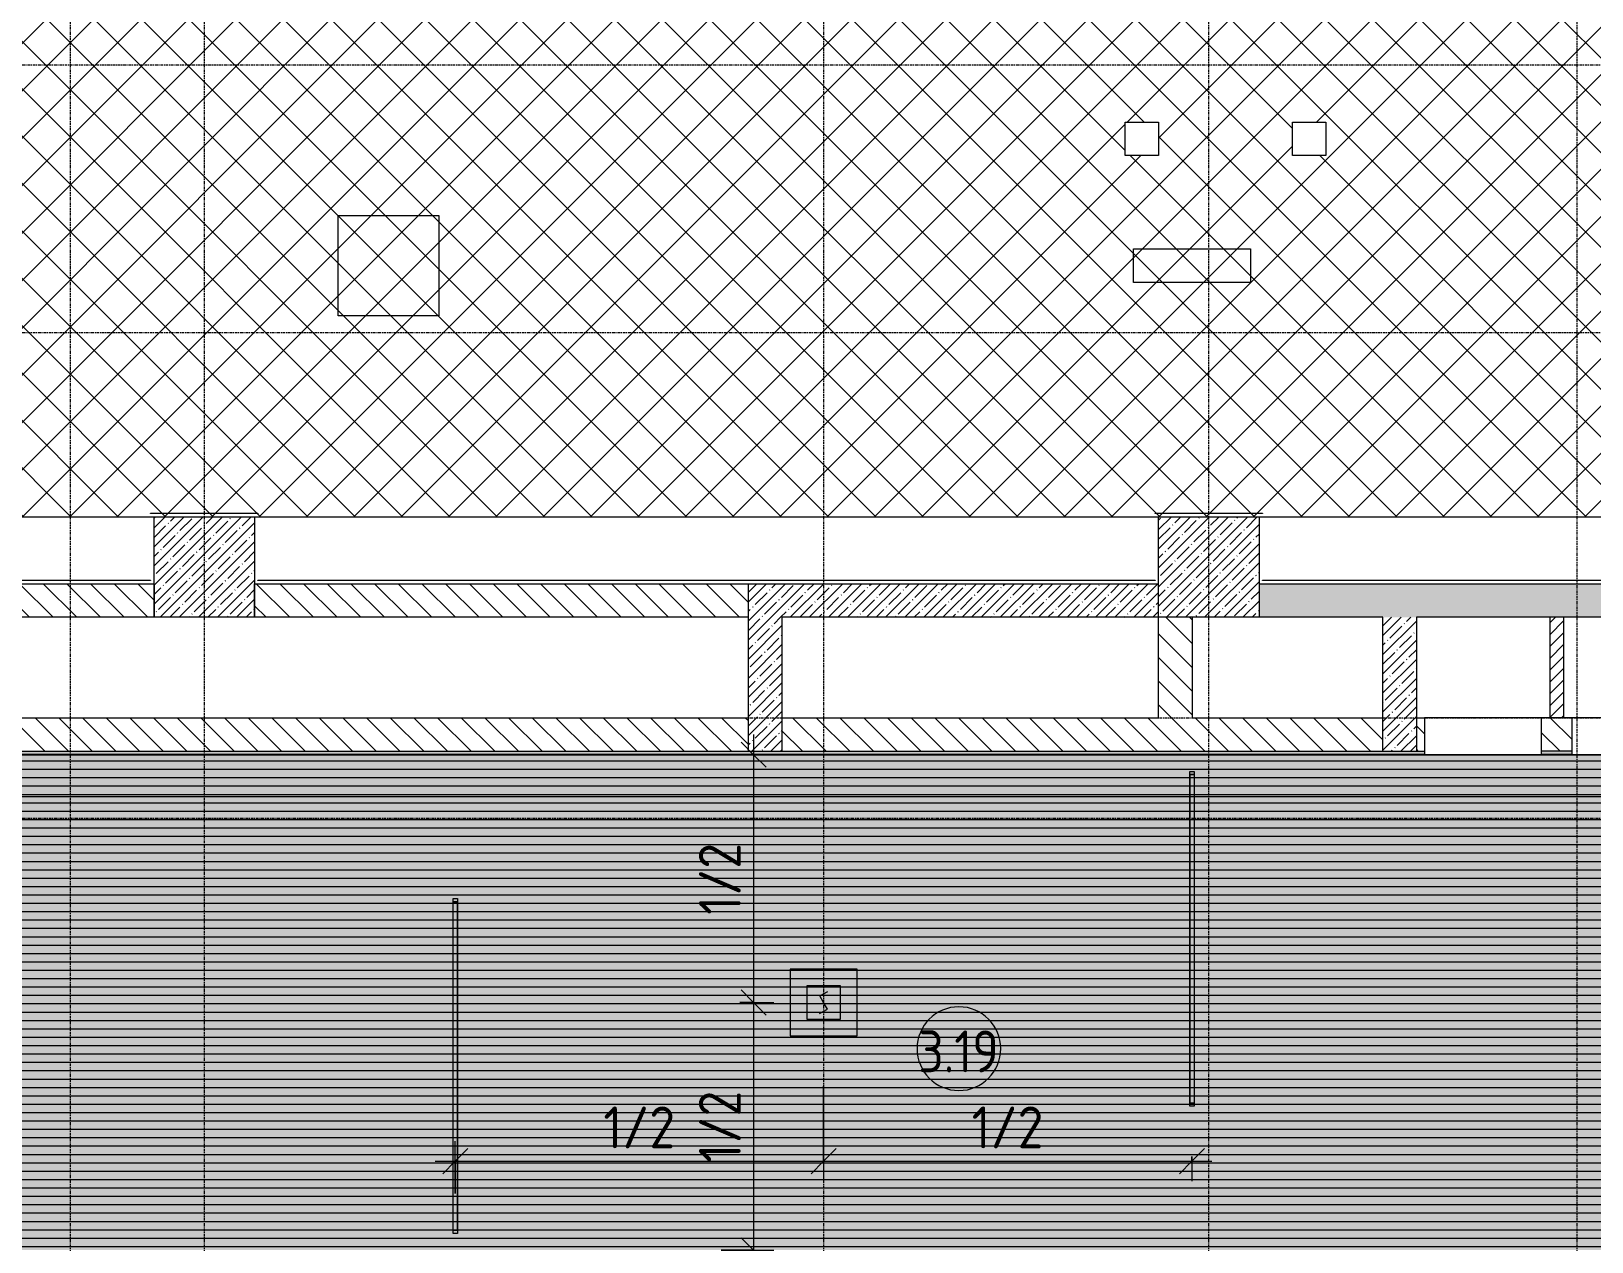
# Model space of a CAD drawing. Header units: millimetres. Extents: x 36059 to 234328, y -8553 to 29000.
# Drawn here: x 47425 to 56748, y 7971 to 15200 of the extents above; entities that cross this region are included whole.
import ezdxf

# ---------------------------------------------------------------- set-up
doc = ezdxf.new("R2010")
doc.units = ezdxf.units.MM
doc.linetypes.add('Осевая', pattern=[31.75, 6.35, -4.7625, 15.875, -4.7625])
for name, color, linetype, lineweight in [('A-ANNO-DIMS', 7, 'Continuous', 9), ('A-ANNO-DIMS-100', 7, 'Continuous', 9), ('A-AREA-IDEN', 7, 'Continuous', 9), ('A-CLNG-PATT', 7, 'Continuous', 9), ('A-WALL', 7, 'Continuous', 9), ('I-WALL', 7, 'Continuous', 9), ('Q-SPCQ', 7, 'Continuous', 9), ('S-COLS', 7, 'Continuous', 9), ('Оси-2', 7, 'Осевая', 9)]:
    doc.layers.add(name, color=color, linetype=linetype, lineweight=lineweight)
for name, color, linetype, lineweight, true_color in [('A-ANNO-NOTE', 1, 'Continuous', 9, 0xff0000), ('A-CLNG-1', 7, 'Continuous', 9, 0xeaeaea), ('A-WALL-1', 7, 'Continuous', 9, 0x3c3c3c), ('A-WALL-2', 7, 'Continuous', 9, 0x535353), ('A-WALL-FNSH-1', 7, 'Continuous', 9, 0x3c3c3c), ('E-LITE-EQPM-1', 7, 'Continuous', 9, 0xff8080), ('I-WALL-1', 7, 'Continuous', 9, 0x535353), ('Q-SPCQ-4', 1, 'Continuous', 9, 0xff0000), ('S-COLS-1', 9, 'Continuous', 9, 0x808080), ('S-COLS-2', 7, 'Continuous', 9, 0x3c3c3c)]:
    doc.layers.add(name, color=color, linetype=linetype, lineweight=lineweight, true_color=true_color)
doc.layers.add('A-CLNG-PATT-1', color=7, linetype='Continuous', lineweight=9, transparency=1)
doc.styles.add('GOST Common', font='GOST_Common.ttf', dxfattribs={"width": 0.9, "height": 250})
doc.styles.add('ISOCPEUR', font='isocpeur.ttf', dxfattribs={"width": 0.9, "height": 250})
doc.dimstyles.new('ISO-2_5_0_9К_БОЛЬШОЙ', dxfattribs={"dimscale": 304.8, "dimtxt": 248.995294, "dimasz": 0.492126, "dimexe": 0.393701, "dimexo": 0.984252, "dimgap": 0, "dimtad": 1, "dimdec": 0, "dimrnd": 10, "dimzin": 0, "dimdsep": 46, "dimtxsty": 'ISOCPEUR', "dimblk1": 'OBLIQUE', "dimblk2": 'OBLIQUE', "dimsah": 1, "dimcen": 0.09, "dimdle": 0.393701, "dimazin": 0, "dimtfac": 1, "dimtdec": 4, "dimtix": 1, "dimtmove": 0, "dimatfit": 3, "dimfxl": 1, "dimtvp": 1, "dimtolj": 1, "dimtzin": 0, "dimarcsym": 2})
pattern_1 = [(135, (0, 0), (-70.71068, -70.71068), [])]
pattern_2 = [(45, (0, 0), (-57.02463, 57.02463), []), (45, (57.025, 0), (-57.02463, 57.02463), [100.806, -20.161, 3.353, -16.808])]

# ---------------------------------------------------------------- blocks, each defined once
blk = doc.blocks.new('BSC_Колонна _Прямоугольная - 600х600-23205375-Сводный план потолка 3 этажа в осях 12-23')
at = {"layer": 'S-COLS-1'}
h = blk.add_hatch(dxfattribs=at)
h.set_pattern_fill('FP_22', color=256, style=0, pattern_type=2)
h.set_pattern_definition([(45, (-54460, -12000), (-57.02463, 57.02463), []), (45, (-54402.975, -12000), (-57.02463, 57.02463), [100.806, -20.161, 3.353, -16.808])])
h.paths.add_polyline_path([(-300, -300), (300, -300), (300, 300), (-300, 300), (-300, -150.3)])
at = {"layer": 'S-COLS-2'}
for p, q in [((-300, 300), (300, 300)), ((-300, -300), (-300, 300)), ((300, 300), (300, -300)), ((300, -300), (-300, -300))]:
    blk.add_line(p, q, dxfattribs=at)
blk = doc.blocks.new('Downlight - Strip - 2000 мм-27655400-Сводный план потолка 3 этажа в осях 12-23')
at = {"layer": 'E-LITE-EQPM-1'}
for p, q in [((-1000, -231.3), (-1000, -205.9)), ((-1000, -205.9), (-980.9, -205.9)), ((-980.9, -231.3), (-1000, -231.3)), ((-980.9, -231.3), (-980.9, -205.9)), ((-980.9, -205.9), (981, -205.9)), ((-980.9, -205.9), (-980.9, -231.3)), ((-980.9, -231.3), (-980.9, -205.9)), ((-980.9, -205.9), (-980.9, -231.3)), ((-980.9, -205.9), (981, -205.9)), ((-980.9, -205.9), (981, -205.9)), ((981, -231.3), (-980.9, -231.3)), ((981, -231.3), (-980.9, -231.3)), ((-980.9, -231.3), (981, -231.3)), ((981, -205.9), (981, -231.3)), ((981, -231.3), (981, -205.9)), ((981, -205.9), (1000, -205.9)), ((981, -231.3), (981, -205.9)), ((981, -205.9), (981, -231.3)), ((1000, -231.3), (981, -231.3)), ((1000, -205.9), (1000, -231.3))]:
    blk.add_line(p, q, dxfattribs=at)
blk = doc.blocks.new('Извещатель потолочный - Монтируемые на перекрытии-30351624-Сводный план потолка 3 этажа в осях 12-23')
at = {"layer": 'Q-SPCQ'}
for p, q in [((-300, 300), (-300, -100)), ((100, 300), (-300, 300)), ((100, -100), (100, 300)), ((0, 200), (-200, 200)), ((-200, 200), (-200, 0)), ((0, 0), (0, 200)), ((-122.5, 139), (-74.9, 166.5)), ((-100, 100), (-122.5, 139)), ((-77.5, 61), (-100, 100)), ((-200, 0), (0, 0)), ((-125.1, 33.5), (-77.5, 61)), ((-300, -100), (100, -100))]:
    blk.add_line(p, q, dxfattribs=at)
blk = doc.blocks.new('Марка_Помещения - Номер-25198446-Сводный план потолка 3 этажа в осях 12-23')
at = {"layer": 'A-AREA-IDEN'}
for start, end in [(360, 180), (180, 360)]:
    blk.add_arc((0, 0), 2.5, start, end, dxfattribs=at)
blk = doc.blocks.new('DIMBLOCK57-Сводный план потолка 3 этажа в осях 12-23')
at = {"layer": 'A-ANNO-DIMS-100'}
for p, q in [((52159, 8899.5), (52159, 8331.9)), ((52159, 8451.9), (52159, 8899.5)), ((49959, 8257.9), (49959, 8571.9)), ((49839, 8451.9), (52159, 8451.9)), ((49959, 8451.9), (49959, 8257.9))]:
    blk.add_line(p, q, dxfattribs=at)
at = {"layer": 'A-ANNO-DIMS-100', "lineweight": 20}
for p, q in [((49959, 8451.9), (50034, 8526.9)), ((52159, 8451.9), (52234, 8526.9)), ((49959, 8451.9), (49884, 8376.9)), ((52159, 8451.9), (52084, 8376.9))]:
    blk.add_line(p, q, dxfattribs=at)
at = {"layer": 'A-ANNO-DIMS-100', "color": 0, "insert": (50843.5, 8778.5), "char_height": 250, "width": 517.144, "attachment_point": 1, "line_spacing_factor": 1.149209, "style": 'ISOCPEUR'}
blk.add_mtext('1/2', dxfattribs=at)
blk = doc.blocks.new('_Oblique')
at = {"color": 0, "linetype": 'ByBlock', "lineweight": -2}
blk.add_line((-0.5, -0.5), (0.5, 0.5), dxfattribs=at)
blk = doc.blocks.new('DIMBLOCK58-Сводный план потолка 3 этажа в осях 12-23')
at = {"layer": 'A-ANNO-DIMS-100'}
for p, q in [((52159, 8899.5), (52159, 8331.9)), ((52159, 8451.9), (52159, 8899.5)), ((52159, 8451.9), (54479, 8451.9)), ((54359, 8479.5), (54359, 8331.9)), ((54359, 8451.9), (54359, 8479.5))]:
    blk.add_line(p, q, dxfattribs=at)
at = {"layer": 'A-ANNO-DIMS-100', "lineweight": 20}
for p, q in [((52159, 8451.9), (52234, 8526.9)), ((54359, 8451.9), (54434, 8526.9)), ((52159, 8451.9), (52084, 8376.9)), ((54359, 8451.9), (54284, 8376.9))]:
    blk.add_line(p, q, dxfattribs=at)
at = {"layer": 'A-ANNO-DIMS-100', "color": 0, "insert": (53043.5, 8778.5), "char_height": 250, "width": 517.144, "attachment_point": 1, "line_spacing_factor": 1.149209, "style": 'ISOCPEUR'}
blk.add_mtext('1/2', dxfattribs=at)
blk = doc.blocks.new('DIMBLOCK59-Сводный план потолка 3 этажа в осях 12-23')
at = {"layer": 'A-ANNO-DIMS-100', "lineweight": 20}
for p, q in [((51740.7, 10879), (51665.7, 10954)), ((51740.7, 10879), (51815.7, 10804)), ((51740.7, 9399.5), (51665.7, 9474.5)), ((51740.7, 9399.5), (51815.7, 9324.5))]:
    blk.add_line(p, q, dxfattribs=at)
at = {"layer": 'A-ANNO-DIMS-100'}
for p, q in [((51740.7, 10999), (51740.7, 9399.5)), ((51546.8, 10879), (51860.7, 10879)), ((51740.7, 10879), (51546.8, 10879)), ((51659, 9399.5), (51860.7, 9399.5)), ((51740.7, 9399.5), (51659, 9399.5))]:
    blk.add_line(p, q, dxfattribs=at)
at = {"layer": 'A-ANNO-DIMS-100', "color": 0, "insert": (51414.1, 9923.8), "char_height": 250, "width": 517.144, "attachment_point": 1, "rotation": 90, "line_spacing_factor": 1.149209, "style": 'ISOCPEUR'}
blk.add_mtext('1/2', dxfattribs=at)
blk = doc.blocks.new('DIMBLOCK60-Сводный план потолка 3 этажа в осях 12-23')
at = {"layer": 'A-ANNO-DIMS-100', "lineweight": 20}
for p, q in [((51740.7, 9399.5), (51665.7, 9474.5)), ((51740.7, 9399.5), (51815.7, 9324.5)), ((51740.7, 7920), (51665.7, 7995)), ((51740.7, 7920), (51815.7, 7845))]:
    blk.add_line(p, q, dxfattribs=at)
at = {"layer": 'A-ANNO-DIMS-100'}
for p, q in [((51659, 9399.5), (51860.7, 9399.5)), ((51740.7, 9399.5), (51659, 9399.5)), ((51740.7, 9399.5), (51740.7, 7800)), ((51546.8, 7920), (51860.7, 7920)), ((51740.7, 7920), (51546.8, 7920))]:
    blk.add_line(p, q, dxfattribs=at)
at = {"layer": 'A-ANNO-DIMS-100', "color": 0, "insert": (51414.1, 8444.3), "char_height": 250, "width": 517.144, "attachment_point": 1, "rotation": 90, "line_spacing_factor": 1.149209, "style": 'ISOCPEUR'}
blk.add_mtext('1/2', dxfattribs=at)

msp = doc.modelspace()

# ---------------------------------------------------------------- hatches: boundary and pattern name
at = {"layer": 'A-CLNG-PATT'}
h = msp.add_hatch(dxfattribs=at)
h.set_pattern_fill('FP_69', color=256, style=0, pattern_type=2)
h.set_pattern_definition([(45, (0, 0), (-141.42136, 141.42136), []), (135, (0, 0), (-141.42136, -141.42136), [])])
h.paths.add_polyline_path([(65769.3, 12300), (66160, 12300), (66160, 12471), (66157.7, 12452.1), (66139, 12404.7), (66113.2, 12367.4), (66076, 12334.8), (66034.4, 12313), (65987.6, 12301.5), (65939.4, 12301.5), (65892.6, 12313), (65849.9, 12335.4), (65813.4, 12368), (65786.4, 12407.1), (65769.3, 12452.1), (65763.9, 12503.4), (65769.3, 12547.9), (65786.4, 12592.9), (65813.8, 12632.6), (65849.9, 12664.6), (65892.6, 12687), (65939.4, 12698.5), (65987.6, 12698.5), (66034.4, 12687), (66077.1, 12664.6), (66113.2, 12632.6), (66140.6, 12592.9), (66157.7, 12547.9), (66160, 12529), (66159.4, 26500), (42760, 26500), (42760, 12300), (65763.5, 12300)])
h.paths.add_polyline_path([(61160, 14457), (60960, 14457), (60960, 14657), (61160, 14657)])
h.paths.add_polyline_path([(61960, 14457), (61960, 14657), (62160, 14657), (62160, 14457)])
h.paths.add_polyline_path([(55160, 14457), (54960, 14457), (54960, 14657), (55160, 14657)])
h.paths.add_polyline_path([(53960, 14457), (53960, 14657), (54160, 14657), (54160, 14457)])
h.paths.add_polyline_path([(42955.9, 26084.5), (42909.1, 26096), (42866.4, 26118.4), (42830.3, 26150.4), (42802.9, 26190.1), (42785.8, 26235.1), (42780, 26283), (42785.8, 26330.9), (42802.9, 26375.9), (42830.3, 26415.6), (42866.4, 26447.6), (42909.1, 26470), (42955.9, 26481.5), (43004.1, 26481.5), (43050.9, 26470), (43093.6, 26447.6), (43129.7, 26415.6), (43157.1, 26375.9), (43174.2, 26330.9), (43180, 26283), (43174.2, 26235.1), (43157.1, 26190.1), (43129.7, 26150.4), (43093.6, 26118.4), (43050.9, 26096), (43004.1, 26084.5)])
h = msp.add_hatch(dxfattribs=at)
h.set_pattern_fill('FP_73', color=256, style=0, pattern_type=2)
h.set_pattern_definition([(0, (57110, 9792.5), (0, -50), [])])
h.paths.add_polyline_path([(74079, 7921), (74079, 8301), (75459, 8301), (75459, 10879.5), (74019.7, 10879.5), (74019.7, 10869), (70153.5, 10869), (70153.5, 10879.5), (70151, 10879.5), (70151, 10869), (66296, 10869), (66296, 10879.5), (61939, 10879.5), (61939, 11349), (61381, 11349), (61381, 10879), (42401, 10879), (42401, 10209), (38761, 10209), (38761, 7921), (68010, 7921), (68010, 7940), (68110, 7940), (68110, 7921), (68760, 7921), (68760, 7940), (68860, 7940), (68860, 7921), (73204.2, 7921)])
h.paths.add_polyline_path([(38945.9, 8867), (38899.1, 8878.5), (38856.4, 8900.9), (38820.3, 8932.9), (38792.9, 8972.6), (38775.8, 9017.6), (38770, 9065.5), (38775.8, 9113.4), (38792.9, 9158.4), (38820.3, 9198.1), (38856.4, 9230.1), (38899.1, 9252.5), (38945.9, 9264), (38994.1, 9264), (39040.9, 9252.5), (39083.6, 9230.1), (39119.7, 9198.1), (39147.1, 9158.4), (39164.2, 9113.4), (39170, 9065.5), (39164.2, 9017.6), (39147.1, 8972.6), (39119.7, 8932.9), (39083.6, 8900.9), (39040.9, 8878.5), (38991.1, 8867)])
at = {"layer": 'A-CLNG-PATT-1'}
h = msp.add_hatch(color=256, dxfattribs=at)
h.paths.add_polyline_path([(74079, 7921), (74079, 8301), (75459, 8301), (75459, 10879.5), (74019.7, 10879.5), (74019.7, 10869), (70153.5, 10869), (70153.5, 10879.5), (70151, 10879.5), (70151, 10869), (66296, 10869), (66296, 10879.5), (61939, 10879.5), (61939, 11349), (61381, 11349), (61381, 10879), (42401, 10879), (42401, 10209), (38761, 10209), (38761, 7921), (68010, 7921), (68010, 7940), (68110, 7940), (68110, 7921), (68760, 7921), (68760, 7940), (68860, 7940), (68860, 7921), (73204.2, 7921)])
h.paths.add_polyline_path([(38945.9, 8867), (38899.1, 8878.5), (38856.4, 8900.9), (38820.3, 8932.9), (38792.9, 8972.6), (38775.8, 9017.6), (38770, 9065.5), (38775.8, 9113.4), (38792.9, 9158.4), (38820.3, 9198.1), (38856.4, 9230.1), (38899.1, 9252.5), (38945.9, 9264), (38994.1, 9264), (39040.9, 9252.5), (39083.6, 9230.1), (39119.7, 9198.1), (39147.1, 9158.4), (39164.2, 9113.4), (39170, 9065.5), (39164.2, 9017.6), (39147.1, 8972.6), (39119.7, 8932.9), (39083.6, 8900.9), (39040.9, 8878.5), (38991.1, 8867)])
at = {"layer": 'I-WALL'}
h = msp.add_hatch(dxfattribs=at)
h.set_pattern_fill('FP_21', color=256, style=0, pattern_type=2)
h.set_pattern_definition(pattern_1)
h.paths.add_polyline_path([(51710, 11700), (51710, 11900), (48760, 11900), (48760, 11700), (49910.2, 11700)])
h.paths.add_polyline_path([(48160, 11700), (48160, 11900), (42780, 11900), (42780, 11700), (44086.7, 11700)])
h = msp.add_hatch(dxfattribs=at)
h.set_pattern_fill('FP_17', color=256, style=0, pattern_type=2)
h.set_pattern_definition(pattern_2)
h.paths.add_polyline_path([(54160, 11700), (54160, 11900), (51710, 11900), (51710, 11700), (52821.9, 11700)])
h = msp.add_hatch(dxfattribs=at)
h.set_pattern_fill('FP_17', color=256, style=0, pattern_type=2)
h.set_pattern_definition(pattern_2)
h.paths.add_polyline_path([(64468.9, 11700), (66160, 11700), (66160, 11900), (60760, 11900), (60760, 11700), (64460, 11700)])
h.paths.add_polyline_path([(60160, 11700), (60160, 11900), (54760, 11900), (54760, 11700), (60101.3, 11700)])
h = msp.add_hatch(dxfattribs=at)
h.set_pattern_fill('FP_17', color=256, style=0, pattern_type=2)
h.set_pattern_definition(pattern_2)
h.paths.add_polyline_path([(51910, 10900), (51910, 11700), (51710, 11700), (51710, 10900)])
h = msp.add_hatch(dxfattribs=at)
h.set_pattern_fill('FP_21', color=256, style=0, pattern_type=2)
h.set_pattern_definition(pattern_1)
h.paths.add_polyline_path([(54360, 11100), (54360, 11700), (54160, 11700), (54160, 11100)])
h = msp.add_hatch(dxfattribs=at)
h.set_pattern_fill('FP_17', color=256, style=0, pattern_type=2)
h.set_pattern_definition(pattern_2)
h.paths.add_polyline_path([(55500, 10900), (55700, 10900), (55700, 11700), (55500, 11700), (55500, 11100)])
h = msp.add_hatch(dxfattribs=at)
h.set_pattern_fill('FP_33', color=256, style=0, pattern_type=2)
h.set_pattern_definition([(45, (0, 0), (-35.35534, 35.35534), [])])
h.paths.add_polyline_path([(56579.2, 11100), (56579.2, 11700), (56499.2, 11700), (56499.2, 11100)])
h = msp.add_hatch(dxfattribs=at)
h.set_pattern_fill('FP_21', color=256, style=0, pattern_type=2)
h.set_pattern_definition(pattern_1)
h.paths.add_polyline_path([(61160, 10900), (61160, 11100), (59340, 11100), (59340, 10900), (60101.3, 10900)])
h.paths.add_polyline_path([(59087.8, 10900), (59140, 10900), (59140, 11100), (59087.8, 11100)])
h.paths.add_polyline_path([(57507.8, 10900), (57507.8, 11100), (57327.8, 11100), (57327.8, 10900)])
h.paths.add_polyline_path([(58207.8, 10900), (58387.8, 10900), (58387.8, 11100), (58207.8, 11100)])
h.paths.add_polyline_path([(56627.8, 10900), (56627.8, 11100), (56447.8, 11100), (56447.8, 10900)])
h.paths.add_polyline_path([(55700, 10900), (55747.8, 10900), (55747.8, 11100), (55700, 11100)])
h.paths.add_polyline_path([(55500, 10900), (55500, 11100), (51910, 11100), (51910, 10900), (52821.9, 10900)])
h.paths.add_polyline_path([(51710, 10900), (51710, 11100), (44760, 11100), (44760, 10900), (49910.2, 10900)])
h = msp.add_hatch(dxfattribs=at)
h.set_pattern_fill('FP_65', color=256, style=0, pattern_type=2)
h.set_pattern_definition([(0, (0, 0), (121.92, 30.48), [10.058, -81.382, 10.058, -81.382, -487.68]), (0, (0, 0), (121.92, 30.48), [-182.88, 10.058, -172.822, 10.058, -81.382, -213.36]), (0, (0, 0), (121.92, 30.48), [-457.2, 10.058, -50.902, 10.058, -142.342]), (120, (45.72, 15.24), (-87.356454, 90.345817), [10.058, -81.382, 10.058, -81.382, -487.68]), (120, (45.72, 15.24), (-87.356454, 90.345817), [-182.88, 10.058, -172.822, 10.058, -81.382, -213.36]), (120, (45.72, 15.24), (-87.356454, 90.345817), [-457.2, 10.058, -50.902, 10.058, -142.342]), (240, (60.96, 76.2), (-34.563546, -120.825817), [10.058, -81.382, 10.058, -81.382, -487.68]), (240, (60.96, 76.2), (-34.563546, -120.825817), [-182.88, 10.058, -172.822, 10.058, -81.382, -213.36]), (240, (60.96, 76.2), (-34.563546, -120.825817), [-457.2, 10.058, -50.902, 10.058, -142.342])])
h.paths.add_polyline_path([(61360, 10880), (61360, 10900), (59087.8, 10900), (59087.8, 10880), (60101.3, 10880)])
h.paths.add_polyline_path([(58207.8, 10880), (58387.8, 10880), (58387.8, 10900), (58207.8, 10900)])
h.paths.add_polyline_path([(57327.8, 10880), (57507.8, 10880), (57507.8, 10900), (57327.8, 10900)])
h.paths.add_polyline_path([(56627.8, 10880), (56627.8, 10900), (56447.8, 10900), (56447.8, 10880)])
h.paths.add_polyline_path([(55733.7, 10880), (55747.8, 10880), (55747.8, 10900), (42380, 10900), (42380, 10880), (52821.9, 10880)])
at = {"layer": 'S-COLS-1'}
h = msp.add_hatch(dxfattribs=at)
h.set_pattern_fill('FP_17', color=256, style=0, pattern_type=2)
h.set_pattern_definition(pattern_2)
h.paths.add_polyline_path([(48160, 11700), (48760, 11700), (48760, 12300), (48160, 12300), (48160, 11900)])

# ---------------------------------------------------------------- linework, layer by layer
at = {"layer": 'A-ANNO-NOTE'}
for p, q in [((49260, 14100), (49860, 14100)), ((49260, 13500), (49260, 14100)), ((49860, 14100), (49860, 13500)), ((54010, 13900), (54710, 13900)), ((54010, 13700), (54010, 13900)), ((54710, 13900), (54710, 13700)), ((54710, 13700), (54010, 13700)), ((49860, 13500), (49260, 13500))]:
    msp.add_line(p, q, dxfattribs=at)
at = {"layer": 'A-CLNG-1'}
for p, q in [((53960, 14657), (54160, 14657)), ((53960, 14457), (53960, 14657)), ((54160, 14657), (54160, 14457)), ((54960, 14657), (55160, 14657)), ((54960, 14457), (54960, 14657)), ((55160, 14657), (55160, 14457)), ((54160, 14457), (53960, 14457)), ((55160, 14457), (54960, 14457)), ((42781, 12300), (66139, 12300)), ((42401, 10879), (61381, 10879))]:
    msp.add_line(p, q, dxfattribs=at)
at = {"layer": 'A-WALL'}
for p, q in [((48160, 11900), (48160, 11700)), ((48760, 11700), (48760, 11900)), ((51710, 11700), (51710, 11900)), ((56627.8, 11100), (56447.8, 11100)), ((42380, 10900), (55747.8, 10900)), ((55747.8, 10880), (42400, 10880)), ((55700, 10900), (55747.8, 10900)), ((56627.8, 10900), (56447.8, 10900))]:
    msp.add_line(p, q, dxfattribs=at)
at = {"layer": 'A-WALL-1'}
for p, q in [((42780, 11900), (48160, 11900)), ((48760, 11900), (54160, 11900)), ((54760, 11900), (60160, 11900)), ((48160, 11700), (42780, 11700)), ((51710, 11700), (48760, 11700)), ((51710, 10900), (51710, 11700)), ((51910, 11700), (51910, 10900)), ((54160, 11700), (51910, 11700)), ((54160, 11100), (54160, 11700)), ((54360, 11700), (54360, 11100)), ((55500, 11700), (54760, 11700)), ((55500, 10900), (55500, 11700)), ((55700, 11700), (55700, 10900)), ((59140, 11700), (55700, 11700)), ((56499.2, 11100), (56499.2, 11700)), ((56579.2, 11700), (56579.2, 11100)), ((44760, 11100), (51710, 11100)), ((51910, 11100), (54160, 11100)), ((54360, 11100), (55500, 11100)), ((55700, 11100), (55747.8, 11100)), ((55747.8, 11100), (55747.8, 10880)), ((56447.8, 10880), (56447.8, 11100)), ((56627.8, 11100), (56627.8, 10880)), ((56627.8, 10880), (56447.8, 10880))]:
    msp.add_line(p, q, dxfattribs=at)
at = {"layer": 'A-WALL-2'}
msp.add_line((42401, 10630), (75323, 10630), dxfattribs=at)
at = {"layer": 'A-WALL-FNSH-1'}
for p, q in [((48139, 12321), (48780, 12321)), ((48139, 12320), (48139, 12321)), ((48780, 12320), (48139, 12320)), ((48780, 12321), (48780, 12320)), ((54139, 12321), (54780, 12321)), ((54139, 12320), (54139, 12321)), ((54780, 12320), (54139, 12320)), ((54780, 12321), (54780, 12320)), ((48139, 11920), (42780, 11920)), ((42781, 11921), (48139, 11921)), ((48139, 11921), (48139, 11920)), ((48780, 11921), (54139, 11921)), ((48780, 11920), (48780, 11921)), ((54139, 11920), (48780, 11920)), ((54139, 11921), (54139, 11920)), ((54780, 11921), (60139, 11921)), ((54780, 11920), (54780, 11921)), ((60139, 11920), (54780, 11920)), ((55747.8, 10880), (55747.8, 10879)), ((56447.8, 10879), (56447.8, 10880)), ((56627.8, 10880), (56627.8, 10879))]:
    msp.add_line(p, q, dxfattribs=at)
at = {"layer": 'I-WALL-1'}
for p, q in [((56447.8, 11100), (55747.8, 11100)), ((57327.8, 11100), (56627.8, 11100)), ((55747.8, 10880), (56447.8, 10880)), ((56627.8, 10880), (57327.8, 10880))]:
    msp.add_line(p, q, dxfattribs=at)
at = {"layer": 'S-COLS'}
for p, q in [((48160, 11700), (48160, 11900)), ((48760, 11900), (48760, 11700))]:
    msp.add_line(p, q, dxfattribs=at)
at = {"layer": 'S-COLS-2'}
for p, q in [((48160, 11900), (48160, 12300)), ((48160, 12300), (48760, 12300)), ((48760, 12300), (48760, 11900)), ((48760, 11700), (48160, 11700))]:
    msp.add_line(p, q, dxfattribs=at)
at = {"layer": 'Оси-2'}
for p, q in [((47660, 593.7), (47660, 24898.1)), ((48460, 593.7), (48460, 24898.1)), ((52160, 593.7), (52160, 24898.1)), ((54460, 593.7), (54460, 24898.1)), ((56660, 593.7), (56660, 24898.1)), ((39359.2, 15000), (81600, 15000)), ((39359.2, 13400), (81600, 13400)), ((39359.2, 11100), (82200, 11100)), ((40629.2, 10500), (82200, 10500))]:
    msp.add_line(p, q, dxfattribs=at)

# ---------------------------------------------------------------- block references
at = {"layer": 'A-AREA-IDEN', "xscale": 99.99999999999993, "yscale": 99.99999999999993, "zscale": 99.99999999999993}
msp.add_blockref('Марка_Помещения - Номер-25198446-Сводный план потолка 3 этажа в осях 12-23', (52967.3, 9123.8), dxfattribs=at)
at = {"layer": 'E-LITE-EQPM-1'}
for p, rotation in [((54577.6, 9779.5), 269.9999999999997), ((49740.4, 9020), 89.9999999999999)]:
    msp.add_blockref('Downlight - Strip - 2000 мм-27655400-Сводный план потолка 3 этажа в осях 12-23', p, dxfattribs=dict(at, rotation=rotation))
at = {"layer": 'Q-SPCQ-4'}
msp.add_blockref('Извещатель потолочный - Монтируемые на перекрытии-30351624-Сводный план потолка 3 этажа в осях 12-23', (52259, 9299.5), dxfattribs=at)
at = {"layer": 'S-COLS'}
msp.add_blockref('BSC_Колонна _Прямоугольная - 600х600-23205375-Сводный план потолка 3 этажа в осях 12-23', (54460, 12000), dxfattribs=at)

# ---------------------------------------------------------------- texts
at = {"layer": 'A-AREA-IDEN', "insert": (52725.5, 9232.4), "char_height": 250, "width": 606.076, "attachment_point": 1, "style": 'GOST Common'}
msp.add_mtext('3.19', dxfattribs=at)

# ---------------------------------------------------------------- dimensions: what is measured, and where the dimension line sits
at = {"layer": 'A-ANNO-DIMS'}
for base, p1, p2, picture, middle in [((51740.7, 9399.5), (51846.8, 10879), (51959, 9399.5), 'DIMBLOCK59-Сводный план потолка 3 этажа в осях 12-23', (51615.7, 10139.3)), ((51740.7, 7920), (51959, 9399.5), (51846.8, 7920), 'DIMBLOCK60-Сводный план потолка 3 этажа в осях 12-23', (51615.7, 8659.8))]:
    dim = msp.add_linear_dim(base=base, p1=p1, p2=p2, angle=90, text='1/2', dimstyle='ISO-2_5_0_9К_БОЛЬШОЙ', override={"dimpost": '<>', "dimfxl": 1483.750573}, dxfattribs=at)
    dim.commit()
    dim.dimension.update_dxf_attribs({"geometry": picture, "text_midpoint": middle})
for base, p1, p2, override, picture, middle in [((52159, 8451.9), (49959, 8557.9), (52159, 9199.5), {"dimpost": '<>', "dimfxl": 2291.637629}, 'DIMBLOCK57-Сводный план потолка 3 этажа в осях 12-23', (51059, 8576.9)), ((54359, 8451.9), (52159, 9199.5), (54359, 8779.5), {"dimpost": '<>', "dimfxl": 2239.732127}, 'DIMBLOCK58-Сводный план потолка 3 этажа в осях 12-23', (53259, 8576.9))]:
    dim = msp.add_linear_dim(base=base, p1=p1, p2=p2, text='1/2', dimstyle='ISO-2_5_0_9К_БОЛЬШОЙ', override=override, dxfattribs=at)
    dim.commit()
    dim.dimension.update_dxf_attribs({"geometry": picture, "text_midpoint": middle})

doc.saveas('drawing.dxf')
